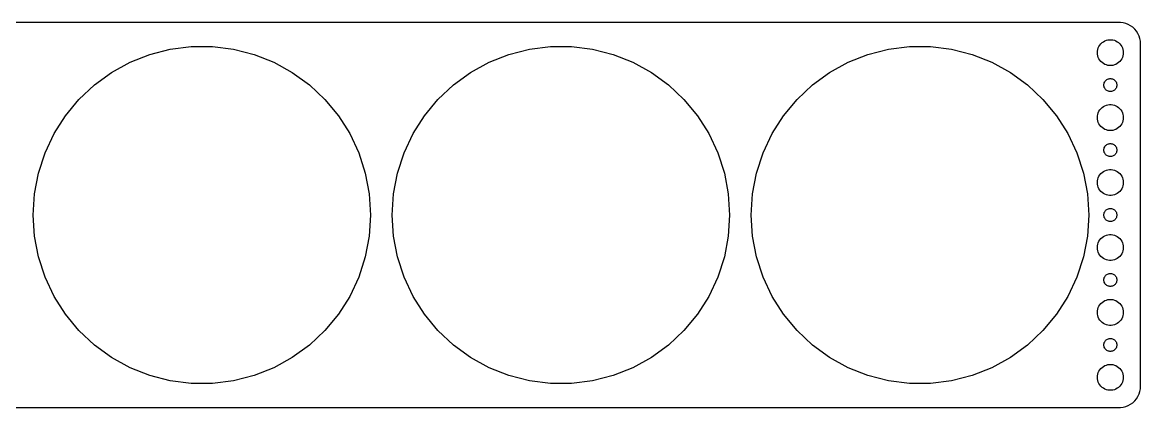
# Model space of a CAD drawing. Header units: metres. Extents: x -217 to 217, y -44 to 44.
# Drawn here: x -41.5 to 217, y -44.5 to 44.5 of the extents above; entities that cross this region are included whole.
import ezdxf

# ---------------------------------------------------------------- set-up
doc = ezdxf.new("R2010")
doc.units = ezdxf.units.M

msp = doc.modelspace()

# ---------------------------------------------------------------- linework, layer by layer
for p, q in [((212.314, 44.4901), (-212.314, 44.4901)), ((212.937, 44.4114), (212.314, 44.4901)), ((213.545, 44.2553), (212.937, 44.4114)), ((214.129, 44.0241), (213.545, 44.2553)), ((214.679, 43.7216), (214.129, 44.0241)), ((215.187, 43.3526), (214.679, 43.7216)), ((215.645, 42.9227), (215.187, 43.3526)), ((216.045, 42.4389), (215.645, 42.9227)), ((216.382, 41.9088), (216.045, 42.4389)), ((216.649, 41.3406), (216.382, 41.9088)), ((-7.30786, 38.3092), (-2.44882, 38.923)), ((-2.44882, 38.923), (2.44882, 38.923)), ((2.44882, 38.923), (7.30786, 38.3092)), ((75.6921, 38.3092), (80.5512, 38.923)), ((80.5512, 38.923), (85.4488, 38.923)), ((85.4488, 38.923), (90.3079, 38.3092)), ((158.692, 38.3092), (163.551, 38.923)), ((163.551, 38.923), (168.449, 38.923)), ((168.449, 38.923), (173.308, 38.3092)), ((207.211, 38.6044), (207.371, 38.9453)), ((207.371, 38.9453), (207.573, 39.2634)), ((207.573, 39.2634), (207.813, 39.5536)), ((207.813, 39.5536), (208.088, 39.8115)), ((208.088, 39.8115), (208.393, 40.033)), ((208.393, 40.033), (208.723, 40.2145)), ((208.723, 40.2145), (209.073, 40.3532)), ((209.073, 40.3532), (209.438, 40.4469)), ((209.438, 40.4469), (209.812, 40.4941)), ((209.812, 40.4941), (210.188, 40.4941)), ((210.188, 40.4941), (210.562, 40.4469)), ((210.562, 40.4469), (210.927, 40.3532)), ((210.927, 40.3532), (211.277, 40.2145)), ((211.277, 40.2145), (211.607, 40.033)), ((211.607, 40.033), (211.912, 39.8115)), ((211.912, 39.8115), (212.187, 39.5536)), ((212.187, 39.5536), (212.427, 39.2634)), ((212.427, 39.2634), (212.629, 38.9453)), ((212.629, 38.9453), (212.789, 38.6044)), ((216.843, 40.7434), (216.649, 41.3406)), ((216.961, 40.1267), (216.843, 40.7434)), ((217, 39.5), (216.961, 40.1267)), ((217, -39.5), (217, 39.5)), ((-16.6054, 35.2883), (-12.0517, 37.0912)), ((-12.0517, 37.0912), (-7.30786, 38.3092)), ((7.30786, 38.3092), (12.0517, 37.0912)), ((12.0517, 37.0912), (16.6054, 35.2883)), ((66.3946, 35.2883), (70.9483, 37.0912)), ((70.9483, 37.0912), (75.6921, 38.3092)), ((90.3079, 38.3092), (95.0517, 37.0912)), ((95.0517, 37.0912), (99.6054, 35.2883)), ((149.395, 35.2883), (153.948, 37.0912)), ((153.948, 37.0912), (158.692, 38.3092)), ((173.308, 38.3092), (178.052, 37.0912)), ((178.052, 37.0912), (182.605, 35.2883)), ((207, 37.5), (207.024, 37.876)), ((207.024, 37.124), (207, 37.5)), ((207.024, 37.876), (207.094, 38.2461)), ((207.094, 36.7539), (207.024, 37.124)), ((207.094, 38.2461), (207.211, 38.6044)), ((207.211, 36.3956), (207.094, 36.7539)), ((207.371, 36.0547), (207.211, 36.3956)), ((212.789, 36.3956), (212.629, 36.0547)), ((212.789, 38.6044), (212.906, 38.2461)), ((212.906, 36.7539), (212.789, 36.3956)), ((212.906, 38.2461), (212.976, 37.876)), ((212.976, 37.124), (212.906, 36.7539)), ((212.976, 37.876), (213, 37.5)), ((213, 37.5), (212.976, 37.124)), ((-20.8972, 32.9288), (-16.6054, 35.2883)), ((16.6054, 35.2883), (20.8972, 32.9288)), ((62.1028, 32.9288), (66.3946, 35.2883)), ((99.6054, 35.2883), (103.897, 32.9288)), ((145.103, 32.9288), (149.395, 35.2883)), ((182.605, 35.2883), (186.897, 32.9288)), ((207.573, 35.7366), (207.371, 36.0547)), ((207.813, 35.4464), (207.573, 35.7366)), ((208.088, 35.1885), (207.813, 35.4464)), ((208.393, 34.967), (208.088, 35.1885)), ((208.723, 34.7855), (208.393, 34.967)), ((209.073, 34.6468), (208.723, 34.7855)), ((209.438, 34.5531), (209.073, 34.6468)), ((209.812, 34.5059), (209.438, 34.5531)), ((210.188, 34.5059), (209.812, 34.5059)), ((210.562, 34.5531), (210.188, 34.5059)), ((210.927, 34.6468), (210.562, 34.5531)), ((211.277, 34.7855), (210.927, 34.6468)), ((211.607, 34.967), (211.277, 34.7855)), ((211.912, 35.1885), (211.607, 34.967)), ((212.187, 35.4464), (211.912, 35.1885)), ((212.427, 35.7366), (212.187, 35.4464)), ((212.629, 36.0547), (212.427, 35.7366)), ((-24.8595, 30.05), (-20.8972, 32.9288)), ((20.8972, 32.9288), (24.8595, 30.05)), ((58.1405, 30.05), (62.1028, 32.9288)), ((103.897, 32.9288), (107.86, 30.05)), ((141.14, 30.05), (145.103, 32.9288)), ((186.897, 32.9288), (190.86, 30.05)), ((208.786, 30.8817), (208.907, 31.0268)), ((208.907, 31.0268), (209.044, 31.1558)), ((209.044, 31.1558), (209.196, 31.2665)), ((209.196, 31.2665), (209.361, 31.3572)), ((209.361, 31.3572), (209.536, 31.4266)), ((209.536, 31.4266), (209.719, 31.4734)), ((209.719, 31.4734), (209.906, 31.497)), ((209.906, 31.497), (210.094, 31.497)), ((210.094, 31.497), (210.281, 31.4734)), ((210.281, 31.4734), (210.464, 31.4266)), ((210.464, 31.4266), (210.639, 31.3572)), ((210.639, 31.3572), (210.804, 31.2665)), ((210.804, 31.2665), (210.956, 31.1558)), ((210.956, 31.1558), (211.093, 31.0268)), ((211.093, 31.0268), (211.214, 30.8817)), ((-28.4298, 26.6973), (-24.8595, 30.05)), ((24.8595, 30.05), (28.4298, 26.6973)), ((54.5702, 26.6973), (58.1405, 30.05)), ((107.86, 30.05), (111.43, 26.6973)), ((137.57, 26.6973), (141.14, 30.05)), ((190.86, 30.05), (194.43, 26.6973)), ((208.5, 30), (208.512, 30.188)), ((208.512, 29.812), (208.5, 30)), ((208.512, 30.188), (208.547, 30.373)), ((208.547, 29.627), (208.512, 29.812)), ((208.547, 30.373), (208.605, 30.5522)), ((208.605, 29.4478), (208.547, 29.627)), ((208.605, 30.5522), (208.686, 30.7226)), ((208.686, 29.2774), (208.605, 29.4478)), ((208.686, 30.7226), (208.786, 30.8817)), ((208.786, 29.1183), (208.686, 29.2774)), ((208.907, 28.9732), (208.786, 29.1183)), ((209.044, 28.8442), (208.907, 28.9732)), ((209.196, 28.7335), (209.044, 28.8442)), ((209.361, 28.6427), (209.196, 28.7335)), ((209.536, 28.5734), (209.361, 28.6427)), ((209.719, 28.5266), (209.536, 28.5734)), ((209.906, 28.503), (209.719, 28.5266)), ((210.094, 28.503), (209.906, 28.503)), ((210.281, 28.5266), (210.094, 28.503)), ((210.464, 28.5734), (210.281, 28.5266)), ((210.639, 28.6427), (210.464, 28.5734)), ((210.804, 28.7335), (210.639, 28.6427)), ((210.956, 28.8442), (210.804, 28.7335)), ((211.093, 28.9732), (210.956, 28.8442)), ((211.214, 29.1183), (211.093, 28.9732)), ((211.214, 30.8817), (211.314, 30.7226)), ((211.314, 29.2774), (211.214, 29.1183)), ((211.314, 30.7226), (211.395, 30.5522)), ((211.395, 29.4478), (211.314, 29.2774)), ((211.395, 30.5522), (211.453, 30.373)), ((211.453, 29.627), (211.395, 29.4478)), ((211.453, 30.373), (211.488, 30.188)), ((211.488, 29.812), (211.453, 29.627)), ((211.488, 30.188), (211.5, 30)), ((211.5, 30), (211.488, 29.812)), ((-31.5517, 22.9236), (-28.4298, 26.6973)), ((28.4298, 26.6973), (31.5517, 22.9236)), ((51.4483, 22.9236), (54.5702, 26.6973)), ((111.43, 26.6973), (114.552, 22.9236)), ((134.448, 22.9236), (137.57, 26.6973)), ((194.43, 26.6973), (197.552, 22.9236)), ((207.094, 23.2461), (207.211, 23.6044)), ((207.211, 23.6044), (207.371, 23.9453)), ((207.371, 23.9453), (207.573, 24.2634)), ((207.573, 24.2634), (207.813, 24.5536)), ((207.813, 24.5536), (208.088, 24.8115)), ((208.088, 24.8115), (208.393, 25.033)), ((208.393, 25.033), (208.723, 25.2145)), ((208.723, 25.2145), (209.073, 25.3532)), ((209.073, 25.3532), (209.438, 25.4469)), ((209.438, 25.4469), (209.812, 25.4941)), ((209.812, 25.4941), (210.188, 25.4941)), ((210.188, 25.4941), (210.562, 25.4469)), ((210.562, 25.4469), (210.927, 25.3532)), ((210.927, 25.3532), (211.277, 25.2145)), ((211.277, 25.2145), (211.607, 25.033)), ((211.607, 25.033), (211.912, 24.8115)), ((211.912, 24.8115), (212.187, 24.5536)), ((212.187, 24.5536), (212.427, 24.2634)), ((212.427, 24.2634), (212.629, 23.9453)), ((212.629, 23.9453), (212.789, 23.6044)), ((212.789, 23.6044), (212.906, 23.2461)), ((-34.1759, 18.7884), (-31.5517, 22.9236)), ((31.5517, 22.9236), (34.1759, 18.7884)), ((48.824, 18.7884), (51.4483, 22.9236)), ((114.552, 22.9236), (117.176, 18.7884)), ((131.824, 18.7884), (134.448, 22.9236)), ((197.552, 22.9236), (200.176, 18.7884)), ((207, 22.5), (207.024, 22.876)), ((207.024, 22.124), (207, 22.5)), ((207.024, 22.876), (207.094, 23.2461)), ((207.094, 21.7539), (207.024, 22.124)), ((207.211, 21.3956), (207.094, 21.7539)), ((207.371, 21.0547), (207.211, 21.3956)), ((207.573, 20.7366), (207.371, 21.0547)), ((207.813, 20.4464), (207.573, 20.7366)), ((212.427, 20.7366), (212.187, 20.4464)), ((212.629, 21.0547), (212.427, 20.7366)), ((212.789, 21.3956), (212.629, 21.0547)), ((212.906, 21.7539), (212.789, 21.3956)), ((212.906, 23.2461), (212.976, 22.876)), ((212.976, 22.124), (212.906, 21.7539)), ((212.976, 22.876), (213, 22.5)), ((213, 22.5), (212.976, 22.124)), ((-36.2613, 14.3569), (-34.1759, 18.7884)), ((34.1759, 18.7884), (36.2613, 14.3569)), ((46.7387, 14.3569), (48.824, 18.7884)), ((117.176, 18.7884), (119.261, 14.3569)), ((129.739, 14.3569), (131.824, 18.7884)), ((200.176, 18.7884), (202.261, 14.3569)), ((208.088, 20.1884), (207.813, 20.4464)), ((208.393, 19.967), (208.088, 20.1884)), ((208.723, 19.7855), (208.393, 19.967)), ((209.073, 19.6468), (208.723, 19.7855)), ((209.438, 19.5531), (209.073, 19.6468)), ((209.812, 19.5059), (209.438, 19.5531)), ((210.188, 19.5059), (209.812, 19.5059)), ((210.562, 19.5531), (210.188, 19.5059)), ((210.927, 19.6468), (210.562, 19.5531)), ((211.277, 19.7855), (210.927, 19.6468)), ((211.607, 19.967), (211.277, 19.7855)), ((211.912, 20.1884), (211.607, 19.967)), ((212.187, 20.4464), (211.912, 20.1884)), ((208.547, 15.373), (208.605, 15.5522)), ((208.605, 15.5522), (208.686, 15.7226)), ((208.686, 15.7226), (208.786, 15.8817)), ((208.786, 15.8817), (208.907, 16.0268)), ((208.907, 16.0268), (209.044, 16.1558)), ((209.044, 16.1558), (209.196, 16.2665)), ((209.196, 16.2665), (209.361, 16.3572)), ((209.361, 16.3572), (209.536, 16.4266)), ((209.536, 16.4266), (209.719, 16.4734)), ((209.719, 16.4734), (209.906, 16.497)), ((209.906, 16.497), (210.094, 16.497)), ((210.094, 16.497), (210.281, 16.4734)), ((210.281, 16.4734), (210.464, 16.4266)), ((210.464, 16.4266), (210.639, 16.3572)), ((210.639, 16.3572), (210.804, 16.2665)), ((210.804, 16.2665), (210.956, 16.1558)), ((210.956, 16.1558), (211.093, 16.0268)), ((211.093, 16.0268), (211.214, 15.8817)), ((211.214, 15.8817), (211.314, 15.7226)), ((211.314, 15.7226), (211.395, 15.5522)), ((211.395, 15.5522), (211.453, 15.373)), ((-37.7747, 9.6989), (-36.2613, 14.3569)), ((36.2613, 14.3569), (37.7747, 9.6989)), ((45.2253, 9.6989), (46.7387, 14.3569)), ((119.261, 14.3569), (120.775, 9.6989)), ((128.225, 9.6989), (129.739, 14.3569)), ((202.261, 14.3569), (203.775, 9.6989)), ((208.5, 15), (208.512, 15.188)), ((208.512, 14.812), (208.5, 15)), ((208.512, 15.188), (208.547, 15.373)), ((208.547, 14.627), (208.512, 14.812)), ((208.605, 14.4478), (208.547, 14.627)), ((208.686, 14.2774), (208.605, 14.4478)), ((208.786, 14.1183), (208.686, 14.2774)), ((208.907, 13.9732), (208.786, 14.1183)), ((209.044, 13.8442), (208.907, 13.9732)), ((209.196, 13.7335), (209.044, 13.8442)), ((209.361, 13.6427), (209.196, 13.7335)), ((209.536, 13.5734), (209.361, 13.6427)), ((209.719, 13.5266), (209.536, 13.5734)), ((209.906, 13.5029), (209.719, 13.5266)), ((210.094, 13.5029), (209.906, 13.5029)), ((210.281, 13.5266), (210.094, 13.5029)), ((210.464, 13.5734), (210.281, 13.5266)), ((210.639, 13.6427), (210.464, 13.5734)), ((210.804, 13.7335), (210.639, 13.6427)), ((210.956, 13.8442), (210.804, 13.7335)), ((211.093, 13.9732), (210.956, 13.8442)), ((211.214, 14.1183), (211.093, 13.9732)), ((211.314, 14.2774), (211.214, 14.1183)), ((211.395, 14.4478), (211.314, 14.2774)), ((211.453, 14.627), (211.395, 14.4478)), ((211.453, 15.373), (211.488, 15.188)), ((211.488, 14.812), (211.453, 14.627)), ((211.488, 15.188), (211.5, 15)), ((211.5, 15), (211.488, 14.812)), ((208.723, 10.2145), (209.073, 10.3532)), ((209.073, 10.3532), (209.438, 10.4469)), ((209.438, 10.4469), (209.812, 10.4941)), ((209.812, 10.4941), (210.188, 10.4941)), ((210.188, 10.4941), (210.562, 10.4469)), ((210.562, 10.4469), (210.927, 10.3532)), ((210.927, 10.3532), (211.277, 10.2145)), ((-38.6925, 4.88799), (-37.7747, 9.6989)), ((37.7747, 9.6989), (38.6925, 4.88799)), ((44.3075, 4.88799), (45.2253, 9.6989)), ((120.775, 9.6989), (121.692, 4.88799)), ((127.308, 4.88799), (128.225, 9.6989)), ((203.775, 9.6989), (204.692, 4.88799)), ((207, 7.5), (207.024, 7.87599)), ((207.024, 7.87599), (207.094, 8.24606)), ((207.094, 8.24606), (207.211, 8.60437)), ((207.211, 8.60437), (207.371, 8.94525)), ((207.371, 8.94525), (207.573, 9.26335)), ((207.573, 9.26335), (207.813, 9.55363)), ((207.813, 9.55363), (208.088, 9.81154)), ((208.088, 9.81154), (208.393, 10.033)), ((208.393, 10.033), (208.723, 10.2145)), ((211.277, 10.2145), (211.607, 10.033)), ((211.607, 10.033), (211.912, 9.81154)), ((211.912, 9.81154), (212.187, 9.55363)), ((212.187, 9.55363), (212.427, 9.26335)), ((212.427, 9.26335), (212.629, 8.94525)), ((212.629, 8.94525), (212.789, 8.60437)), ((212.789, 8.60437), (212.906, 8.24606)), ((212.906, 8.24606), (212.976, 7.87599)), ((212.976, 7.87599), (213, 7.5)), ((207.024, 7.12399), (207, 7.5)), ((207.094, 6.75392), (207.024, 7.12399)), ((207.211, 6.39561), (207.094, 6.75392)), ((207.371, 6.05473), (207.211, 6.39561)), ((207.573, 5.73663), (207.371, 6.05473)), ((207.813, 5.44635), (207.573, 5.73663)), ((208.088, 5.18845), (207.813, 5.44635)), ((208.393, 4.96701), (208.088, 5.18845)), ((211.912, 5.18845), (211.607, 4.96701)), ((212.187, 5.44635), (211.912, 5.18845)), ((212.427, 5.73663), (212.187, 5.44635)), ((212.629, 6.05473), (212.427, 5.73663)), ((212.789, 6.39561), (212.629, 6.05473)), ((212.906, 6.75392), (212.789, 6.39561)), ((212.976, 7.12399), (212.906, 6.75392)), ((213, 7.5), (212.976, 7.12399)), ((-39, 0), (-38.6925, 4.88799)), ((38.6925, 4.88799), (39, 0)), ((44, 0), (44.3075, 4.88799)), ((121.692, 4.88799), (122, 0)), ((127, 0), (127.308, 4.88799)), ((204.692, 4.88799), (205, 0)), ((208.723, 4.78551), (208.393, 4.96701)), ((209.073, 4.64682), (208.723, 4.78551)), ((209.438, 4.55313), (209.073, 4.64682)), ((209.812, 4.50591), (209.438, 4.55313)), ((210.188, 4.50591), (209.812, 4.50591)), ((210.562, 4.55313), (210.188, 4.50591)), ((210.927, 4.64682), (210.562, 4.55313)), ((211.277, 4.78551), (210.927, 4.64682)), ((211.607, 4.96701), (211.277, 4.78551)), ((-38.6925, -4.88799), (-39, 0)), ((39, 0), (38.6925, -4.88799)), ((44.3075, -4.88799), (44, 0)), ((122, 0), (121.692, -4.88799)), ((127.308, -4.88799), (127, 0)), ((205, 0), (204.692, -4.88799)), ((208.5, 0), (208.512, 0.18799)), ((208.512, -0.18799), (208.5, 0)), ((208.512, 0.18799), (208.547, 0.37303)), ((208.547, 0.37303), (208.605, 0.55219)), ((208.605, 0.55219), (208.686, 0.72263)), ((208.686, 0.72263), (208.786, 0.88167)), ((208.786, 0.88167), (208.907, 1.02681)), ((208.907, 1.02681), (209.044, 1.15576)), ((209.044, 1.15576), (209.196, 1.26648)), ((209.196, 1.26648), (209.361, 1.35724)), ((209.361, 1.35724), (209.536, 1.42657)), ((209.536, 1.42657), (209.719, 1.47342)), ((209.719, 1.47342), (209.906, 1.49704)), ((209.906, 1.49704), (210.094, 1.49704)), ((210.094, 1.49704), (210.281, 1.47342)), ((210.281, 1.47342), (210.464, 1.42657)), ((210.464, 1.42657), (210.639, 1.35724)), ((210.639, 1.35724), (210.804, 1.26648)), ((210.804, 1.26648), (210.956, 1.15576)), ((210.956, 1.15576), (211.093, 1.02681)), ((211.093, 1.02681), (211.214, 0.88167)), ((211.214, 0.88167), (211.314, 0.72263)), ((211.314, 0.72263), (211.395, 0.55219)), ((211.395, 0.55219), (211.453, 0.37303)), ((211.453, 0.37303), (211.488, 0.18799)), ((211.488, 0.18799), (211.5, 0)), ((211.5, 0), (211.488, -0.18799)), ((208.547, -0.37303), (208.512, -0.18799)), ((208.605, -0.55219), (208.547, -0.37303)), ((208.686, -0.72263), (208.605, -0.55219)), ((208.786, -0.88167), (208.686, -0.72263)), ((208.907, -1.02681), (208.786, -0.88167)), ((209.044, -1.15576), (208.907, -1.02681)), ((209.196, -1.26648), (209.044, -1.15576)), ((209.361, -1.35724), (209.196, -1.26648)), ((209.536, -1.42657), (209.361, -1.35724)), ((209.719, -1.47342), (209.536, -1.42657)), ((209.906, -1.49704), (209.719, -1.47342)), ((210.094, -1.49704), (209.906, -1.49704)), ((210.281, -1.47342), (210.094, -1.49704)), ((210.464, -1.42657), (210.281, -1.47342)), ((210.639, -1.35724), (210.464, -1.42657)), ((210.804, -1.26648), (210.639, -1.35724)), ((210.956, -1.15576), (210.804, -1.26648)), ((211.093, -1.02681), (210.956, -1.15576)), ((211.214, -0.88167), (211.093, -1.02681)), ((211.314, -0.72263), (211.214, -0.88167)), ((211.395, -0.55219), (211.314, -0.72263)), ((211.453, -0.37303), (211.395, -0.55219)), ((211.488, -0.18799), (211.453, -0.37303)), ((-37.7747, -9.6989), (-38.6925, -4.88799)), ((38.6925, -4.88799), (37.7747, -9.6989)), ((45.2253, -9.6989), (44.3075, -4.88799)), ((121.692, -4.88799), (120.775, -9.6989)), ((128.225, -9.6989), (127.308, -4.88799)), ((204.692, -4.88799), (203.775, -9.6989)), ((208.088, -5.18845), (208.393, -4.96701)), ((208.393, -4.96701), (208.723, -4.78551)), ((208.723, -4.78551), (209.073, -4.64682)), ((209.073, -4.64682), (209.438, -4.55313)), ((209.438, -4.55313), (209.812, -4.50591)), ((209.812, -4.50591), (210.188, -4.50591)), ((210.188, -4.50591), (210.562, -4.55313)), ((210.562, -4.55313), (210.927, -4.64682)), ((210.927, -4.64682), (211.277, -4.78551)), ((211.277, -4.78551), (211.607, -4.96701)), ((211.607, -4.96701), (211.912, -5.18845)), ((207, -7.5), (207.024, -7.12399)), ((207.024, -7.87599), (207, -7.5)), ((207.024, -7.12399), (207.094, -6.75392)), ((207.094, -6.75392), (207.211, -6.39561)), ((207.211, -6.39561), (207.371, -6.05473)), ((207.371, -6.05473), (207.573, -5.73663)), ((207.573, -5.73663), (207.813, -5.44635)), ((207.813, -5.44635), (208.088, -5.18845)), ((211.912, -5.18845), (212.187, -5.44635)), ((212.187, -5.44635), (212.427, -5.73663)), ((212.427, -5.73663), (212.629, -6.05473)), ((212.629, -6.05473), (212.789, -6.39561)), ((212.789, -6.39561), (212.906, -6.75392)), ((212.906, -6.75392), (212.976, -7.12399)), ((212.976, -7.12399), (213, -7.5)), ((213, -7.5), (212.976, -7.87599)), ((-36.2613, -14.3569), (-37.7747, -9.6989)), ((37.7747, -9.6989), (36.2613, -14.3569)), ((46.7387, -14.3569), (45.2253, -9.6989)), ((120.775, -9.6989), (119.261, -14.3569)), ((129.739, -14.3569), (128.225, -9.6989)), ((203.775, -9.6989), (202.261, -14.3569)), ((207.094, -8.24606), (207.024, -7.87599)), ((207.211, -8.60437), (207.094, -8.24606)), ((207.371, -8.94525), (207.211, -8.60437)), ((207.573, -9.26335), (207.371, -8.94525)), ((207.813, -9.55363), (207.573, -9.26335)), ((208.088, -9.81154), (207.813, -9.55363)), ((208.393, -10.033), (208.088, -9.81154)), ((208.723, -10.2145), (208.393, -10.033)), ((209.073, -10.3532), (208.723, -10.2145)), ((211.277, -10.2145), (210.927, -10.3532)), ((211.607, -10.033), (211.277, -10.2145)), ((211.912, -9.81154), (211.607, -10.033)), ((212.187, -9.55363), (211.912, -9.81154)), ((212.427, -9.26335), (212.187, -9.55363)), ((212.629, -8.94525), (212.427, -9.26335)), ((212.789, -8.60437), (212.629, -8.94525)), ((212.906, -8.24606), (212.789, -8.60437)), ((212.976, -7.87599), (212.906, -8.24606)), ((209.438, -10.4469), (209.073, -10.3532)), ((209.812, -10.4941), (209.438, -10.4469)), ((210.188, -10.4941), (209.812, -10.4941)), ((210.562, -10.4469), (210.188, -10.4941)), ((210.927, -10.3532), (210.562, -10.4469)), ((-34.1759, -18.7884), (-36.2613, -14.3569)), ((36.2613, -14.3569), (34.1759, -18.7884)), ((48.824, -18.7884), (46.7387, -14.3569)), ((119.261, -14.3569), (117.176, -18.7884)), ((131.824, -18.7884), (129.739, -14.3569)), ((202.261, -14.3569), (200.176, -18.7884)), ((208.5, -15), (208.512, -14.812)), ((208.512, -15.188), (208.5, -15)), ((208.512, -14.812), (208.547, -14.627)), ((208.547, -15.373), (208.512, -15.188)), ((208.547, -14.627), (208.605, -14.4478)), ((208.605, -15.5522), (208.547, -15.373)), ((208.605, -14.4478), (208.686, -14.2774)), ((208.686, -14.2774), (208.786, -14.1183)), ((208.786, -14.1183), (208.907, -13.9732)), ((208.907, -13.9732), (209.044, -13.8442)), ((209.044, -13.8442), (209.196, -13.7335)), ((209.196, -13.7335), (209.361, -13.6427)), ((209.361, -13.6427), (209.536, -13.5734)), ((209.536, -13.5734), (209.719, -13.5266)), ((209.719, -13.5266), (209.906, -13.5029)), ((209.906, -13.5029), (210.094, -13.5029)), ((210.094, -13.5029), (210.281, -13.5266)), ((210.281, -13.5266), (210.464, -13.5734)), ((210.464, -13.5734), (210.639, -13.6427)), ((210.639, -13.6427), (210.804, -13.7335)), ((210.804, -13.7335), (210.956, -13.8442)), ((210.956, -13.8442), (211.093, -13.9732)), ((211.093, -13.9732), (211.214, -14.1183)), ((211.214, -14.1183), (211.314, -14.2774)), ((211.314, -14.2774), (211.395, -14.4478)), ((211.395, -14.4478), (211.453, -14.627)), ((211.453, -15.373), (211.395, -15.5522)), ((211.453, -14.627), (211.488, -14.812)), ((211.488, -15.188), (211.453, -15.373)), ((211.488, -14.812), (211.5, -15)), ((211.5, -15), (211.488, -15.188)), ((208.686, -15.7226), (208.605, -15.5522)), ((208.786, -15.8817), (208.686, -15.7226)), ((208.907, -16.0268), (208.786, -15.8817)), ((209.044, -16.1558), (208.907, -16.0268)), ((209.196, -16.2665), (209.044, -16.1558)), ((209.361, -16.3572), (209.196, -16.2665)), ((209.536, -16.4266), (209.361, -16.3572)), ((209.719, -16.4734), (209.536, -16.4266)), ((209.906, -16.497), (209.719, -16.4734)), ((210.094, -16.497), (209.906, -16.497)), ((210.281, -16.4734), (210.094, -16.497)), ((210.464, -16.4266), (210.281, -16.4734)), ((210.639, -16.3572), (210.464, -16.4266)), ((210.804, -16.2665), (210.639, -16.3572)), ((210.956, -16.1558), (210.804, -16.2665)), ((211.093, -16.0268), (210.956, -16.1558)), ((211.214, -15.8817), (211.093, -16.0268)), ((211.314, -15.7226), (211.214, -15.8817)), ((211.395, -15.5522), (211.314, -15.7226)), ((-31.5517, -22.9236), (-34.1759, -18.7884)), ((34.1759, -18.7884), (31.5517, -22.9236)), ((51.4483, -22.9236), (48.824, -18.7884)), ((117.176, -18.7884), (114.552, -22.9236)), ((134.448, -22.9236), (131.824, -18.7884)), ((200.176, -18.7884), (197.552, -22.9236)), ((207.573, -20.7366), (207.813, -20.4464)), ((207.813, -20.4464), (208.088, -20.1884)), ((208.088, -20.1884), (208.393, -19.967)), ((208.393, -19.967), (208.723, -19.7855)), ((208.723, -19.7855), (209.073, -19.6468)), ((209.073, -19.6468), (209.438, -19.5531)), ((209.438, -19.5531), (209.812, -19.5059)), ((209.812, -19.5059), (210.188, -19.5059)), ((210.188, -19.5059), (210.562, -19.5531)), ((210.562, -19.5531), (210.927, -19.6468)), ((210.927, -19.6468), (211.277, -19.7855)), ((211.277, -19.7855), (211.607, -19.967)), ((211.607, -19.967), (211.912, -20.1884)), ((211.912, -20.1884), (212.187, -20.4464)), ((212.187, -20.4464), (212.427, -20.7366)), ((-28.4298, -26.6973), (-31.5517, -22.9236)), ((31.5517, -22.9236), (28.4298, -26.6973)), ((54.5702, -26.6973), (51.4483, -22.9236)), ((114.552, -22.9236), (111.43, -26.6973)), ((137.57, -26.6973), (134.448, -22.9236)), ((197.552, -22.9236), (194.43, -26.6973)), ((207, -22.5), (207.024, -22.124)), ((207.024, -22.876), (207, -22.5)), ((207.024, -22.124), (207.094, -21.7539)), ((207.094, -23.2461), (207.024, -22.876)), ((207.094, -21.7539), (207.211, -21.3956)), ((207.211, -23.6044), (207.094, -23.2461)), ((207.211, -21.3956), (207.371, -21.0547)), ((207.371, -21.0547), (207.573, -20.7366)), ((212.427, -20.7366), (212.629, -21.0547)), ((212.629, -21.0547), (212.789, -21.3956)), ((212.789, -21.3956), (212.906, -21.7539)), ((212.906, -23.2461), (212.789, -23.6044)), ((212.906, -21.7539), (212.976, -22.124)), ((212.976, -22.876), (212.906, -23.2461)), ((212.976, -22.124), (213, -22.5)), ((213, -22.5), (212.976, -22.876)), ((207.371, -23.9453), (207.211, -23.6044)), ((207.573, -24.2634), (207.371, -23.9453)), ((207.813, -24.5536), (207.573, -24.2634)), ((208.088, -24.8115), (207.813, -24.5536)), ((208.393, -25.033), (208.088, -24.8115)), ((208.723, -25.2145), (208.393, -25.033)), ((209.073, -25.3532), (208.723, -25.2145)), ((209.438, -25.4469), (209.073, -25.3532)), ((209.812, -25.4941), (209.438, -25.4469)), ((210.188, -25.4941), (209.812, -25.4941)), ((210.562, -25.4469), (210.188, -25.4941)), ((210.927, -25.3532), (210.562, -25.4469)), ((211.277, -25.2145), (210.927, -25.3532)), ((211.607, -25.033), (211.277, -25.2145)), ((211.912, -24.8115), (211.607, -25.033)), ((212.187, -24.5536), (211.912, -24.8115)), ((212.427, -24.2634), (212.187, -24.5536)), ((212.629, -23.9453), (212.427, -24.2634)), ((212.789, -23.6044), (212.629, -23.9453)), ((-24.8595, -30.05), (-28.4298, -26.6973)), ((28.4298, -26.6973), (24.8595, -30.05)), ((58.1405, -30.05), (54.5702, -26.6973)), ((111.43, -26.6973), (107.86, -30.05)), ((141.14, -30.05), (137.57, -26.6973)), ((194.43, -26.6973), (190.86, -30.05)), ((-20.8972, -32.9288), (-24.8595, -30.05)), ((24.8595, -30.05), (20.8972, -32.9288)), ((62.1028, -32.9288), (58.1405, -30.05)), ((107.86, -30.05), (103.897, -32.9288)), ((145.103, -32.9288), (141.14, -30.05)), ((190.86, -30.05), (186.897, -32.9288)), ((208.5, -30), (208.512, -29.812)), ((208.512, -30.188), (208.5, -30)), ((208.512, -29.812), (208.547, -29.627)), ((208.547, -30.373), (208.512, -30.188)), ((208.547, -29.627), (208.605, -29.4478)), ((208.605, -30.5522), (208.547, -30.373)), ((208.605, -29.4478), (208.686, -29.2774)), ((208.686, -30.7226), (208.605, -30.5522)), ((208.686, -29.2774), (208.786, -29.1183)), ((208.786, -30.8817), (208.686, -30.7226)), ((208.786, -29.1183), (208.907, -28.9732)), ((208.907, -31.0268), (208.786, -30.8817)), ((208.907, -28.9732), (209.044, -28.8442)), ((209.044, -28.8442), (209.196, -28.7335)), ((209.196, -28.7335), (209.361, -28.6427)), ((209.361, -28.6427), (209.536, -28.5734)), ((209.536, -28.5734), (209.719, -28.5266)), ((209.719, -28.5266), (209.906, -28.503)), ((209.906, -28.503), (210.094, -28.503)), ((210.094, -28.503), (210.281, -28.5266)), ((210.281, -28.5266), (210.464, -28.5734)), ((210.464, -28.5734), (210.639, -28.6427)), ((210.639, -28.6427), (210.804, -28.7335)), ((210.804, -28.7335), (210.956, -28.8442)), ((210.956, -28.8442), (211.093, -28.9732)), ((211.093, -28.9732), (211.214, -29.1183)), ((211.214, -30.8817), (211.093, -31.0268)), ((211.214, -29.1183), (211.314, -29.2774)), ((211.314, -30.7226), (211.214, -30.8817)), ((211.314, -29.2774), (211.395, -29.4478)), ((211.395, -30.5522), (211.314, -30.7226)), ((211.395, -29.4478), (211.453, -29.627)), ((211.453, -30.373), (211.395, -30.5522)), ((211.453, -29.627), (211.488, -29.812)), ((211.488, -30.188), (211.453, -30.373)), ((211.488, -29.812), (211.5, -30)), ((211.5, -30), (211.488, -30.188)), ((-16.6054, -35.2883), (-20.8972, -32.9288)), ((20.8972, -32.9288), (16.6054, -35.2883)), ((66.3946, -35.2883), (62.1028, -32.9288)), ((103.897, -32.9288), (99.6054, -35.2883)), ((149.395, -35.2883), (145.103, -32.9288)), ((186.897, -32.9288), (182.605, -35.2883)), ((209.044, -31.1558), (208.907, -31.0268)), ((209.196, -31.2665), (209.044, -31.1558)), ((209.361, -31.3572), (209.196, -31.2665)), ((209.536, -31.4266), (209.361, -31.3572)), ((209.719, -31.4734), (209.536, -31.4266)), ((209.906, -31.497), (209.719, -31.4734)), ((210.094, -31.497), (209.906, -31.497)), ((210.281, -31.4734), (210.094, -31.497)), ((210.464, -31.4266), (210.281, -31.4734)), ((210.639, -31.3572), (210.464, -31.4266)), ((210.804, -31.2665), (210.639, -31.3572)), ((210.956, -31.1558), (210.804, -31.2665)), ((211.093, -31.0268), (210.956, -31.1558)), ((-12.0517, -37.0912), (-16.6054, -35.2883)), ((16.6054, -35.2883), (12.0517, -37.0912)), ((70.9483, -37.0912), (66.3946, -35.2883)), ((99.6054, -35.2883), (95.0517, -37.0912)), ((153.948, -37.0912), (149.395, -35.2883)), ((182.605, -35.2883), (178.052, -37.0912)), ((207.211, -36.3956), (207.371, -36.0547)), ((207.371, -36.0547), (207.573, -35.7366)), ((207.573, -35.7366), (207.813, -35.4464)), ((207.813, -35.4464), (208.088, -35.1885)), ((208.088, -35.1885), (208.393, -34.967)), ((208.393, -34.967), (208.723, -34.7855)), ((208.723, -34.7855), (209.073, -34.6468)), ((209.073, -34.6468), (209.438, -34.5531)), ((209.438, -34.5531), (209.812, -34.5059)), ((209.812, -34.5059), (210.188, -34.5059)), ((210.188, -34.5059), (210.562, -34.5531)), ((210.562, -34.5531), (210.927, -34.6468)), ((210.927, -34.6468), (211.277, -34.7855)), ((211.277, -34.7855), (211.607, -34.967)), ((211.607, -34.967), (211.912, -35.1885)), ((211.912, -35.1885), (212.187, -35.4464)), ((212.187, -35.4464), (212.427, -35.7366)), ((212.427, -35.7366), (212.629, -36.0547)), ((212.629, -36.0547), (212.789, -36.3956)), ((-7.30786, -38.3092), (-12.0517, -37.0912)), ((-2.44882, -38.923), (-7.30786, -38.3092)), ((7.30786, -38.3092), (2.44882, -38.923)), ((12.0517, -37.0912), (7.30786, -38.3092)), ((75.6921, -38.3092), (70.9483, -37.0912)), ((80.5512, -38.923), (75.6921, -38.3092)), ((90.3079, -38.3092), (85.4488, -38.923)), ((95.0517, -37.0912), (90.3079, -38.3092)), ((158.692, -38.3092), (153.948, -37.0912)), ((163.551, -38.923), (158.692, -38.3092)), ((173.308, -38.3092), (168.449, -38.923)), ((178.052, -37.0912), (173.308, -38.3092)), ((207, -37.5), (207.024, -37.124)), ((207.024, -37.876), (207, -37.5)), ((207.024, -37.124), (207.094, -36.7539)), ((207.094, -38.2461), (207.024, -37.876)), ((207.094, -36.7539), (207.211, -36.3956)), ((207.211, -38.6044), (207.094, -38.2461)), ((207.371, -38.9453), (207.211, -38.6044)), ((212.789, -38.6044), (212.629, -38.9453)), ((212.789, -36.3956), (212.906, -36.7539)), ((212.906, -38.2461), (212.789, -38.6044)), ((212.906, -36.7539), (212.976, -37.124)), ((212.976, -37.876), (212.906, -38.2461)), ((212.976, -37.124), (213, -37.5)), ((213, -37.5), (212.976, -37.876)), ((2.44882, -38.923), (-2.44882, -38.923)), ((85.4488, -38.923), (80.5512, -38.923)), ((168.449, -38.923), (163.551, -38.923)), ((207.573, -39.2634), (207.371, -38.9453)), ((207.813, -39.5536), (207.573, -39.2634)), ((208.088, -39.8115), (207.813, -39.5536)), ((208.393, -40.033), (208.088, -39.8115)), ((208.723, -40.2145), (208.393, -40.033)), ((209.073, -40.3532), (208.723, -40.2145)), ((209.438, -40.4469), (209.073, -40.3532)), ((209.812, -40.4941), (209.438, -40.4469)), ((210.188, -40.4941), (209.812, -40.4941)), ((210.562, -40.4469), (210.188, -40.4941)), ((210.927, -40.3532), (210.562, -40.4469)), ((211.277, -40.2145), (210.927, -40.3532)), ((211.607, -40.033), (211.277, -40.2145)), ((211.912, -39.8115), (211.607, -40.033)), ((212.187, -39.5536), (211.912, -39.8115)), ((212.427, -39.2634), (212.187, -39.5536)), ((212.629, -38.9453), (212.427, -39.2634)), ((216.382, -41.9088), (216.649, -41.3406)), ((216.649, -41.3406), (216.843, -40.7434)), ((216.843, -40.7434), (216.961, -40.1267)), ((216.961, -40.1267), (217, -39.5)), ((214.129, -44.0241), (214.679, -43.7216)), ((214.679, -43.7216), (215.187, -43.3526)), ((215.187, -43.3526), (215.645, -42.9227)), ((215.645, -42.9227), (216.045, -42.4389)), ((216.045, -42.4389), (216.382, -41.9088)), ((-212.314, -44.4901), (212.314, -44.4901)), ((212.314, -44.4901), (212.937, -44.4114)), ((212.937, -44.4114), (213.545, -44.2553)), ((213.545, -44.2553), (214.129, -44.0241))]:
    msp.add_line(p, q)

doc.saveas('drawing.dxf')
